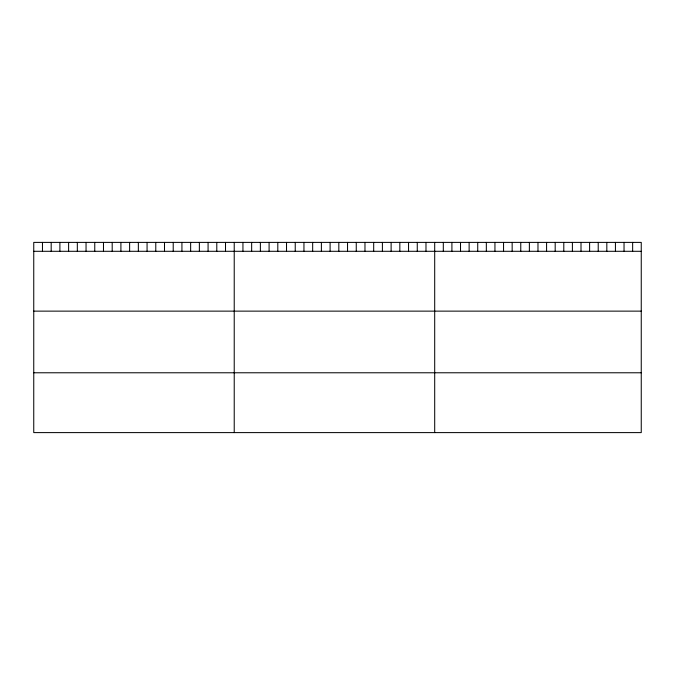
<?xml version="1.0" encoding="UTF-8"?>
<svg xmlns="http://www.w3.org/2000/svg" width="675" height="675" viewBox="0 0 675 675"><rect width="100%" height="100%" fill="white"/><g stroke="black" fill="none" stroke-linecap="round" stroke-linejoin="round"><path stroke-width="1.01" d="M641.25 251.294L641.25 432.608L33.75 432.608L33.75 242.392L641.25 242.392L641.25 251.294L33.75 251.294M33.75 311.133L641.25 311.133M33.75 372.777L641.25 372.777M632.644 242.392L632.644 251.294M624.038 242.392L624.038 251.294M615.431 242.392L615.431 251.294M606.825 242.392L606.825 251.294M598.219 242.392L598.219 251.294M589.612 242.392L589.612 251.294M581.006 242.392L581.006 251.294M572.4 242.392L572.4 251.294M563.794 242.392L563.794 251.294M555.188 242.392L555.188 251.294M546.581 242.392L546.581 251.294M537.975 242.392L537.975 251.294M529.369 242.392L529.369 251.294M520.763 242.392L520.763 251.294M512.156 242.392L512.156 251.294M503.55 242.392L503.55 251.294M494.944 242.392L494.944 251.294M486.337 242.392L486.337 251.294M477.731 242.392L477.731 251.294M469.125 242.392L469.125 251.294M460.519 242.392L460.519 251.294M451.913 242.392L451.913 251.294M443.306 242.392L443.306 251.294M434.7 242.392L434.7 432.608M425.984 242.392L425.984 251.294M417.268 242.392L417.268 251.294M408.552 242.392L408.552 251.294M399.836 242.392L399.836 251.294M391.12 242.392L391.12 251.294M382.404 242.392L382.404 251.294M373.688 242.392L373.688 251.294M364.973 242.392L364.973 251.294M356.257 242.392L356.257 251.294M347.541 242.392L347.541 251.294M338.825 242.392L338.825 251.294M330.1 242.392L330.1 251.294M321.384 242.392L321.384 251.294M312.668 242.392L312.668 251.294M303.952 242.392L303.952 251.294M295.237 242.392L295.237 251.294M286.521 242.392L286.521 251.294M277.805 242.392L277.805 251.294M269.089 242.392L269.089 251.294M260.373 242.392L260.373 251.294M251.657 242.392L251.657 251.294M242.941 242.392L242.941 251.294M234.225 242.392L234.225 432.608M225.509 242.392L225.509 251.294M216.793 242.392L216.793 251.294M208.077 242.392L208.077 251.294M199.361 242.392L199.361 251.294M190.645 242.392L190.645 251.294M181.929 242.392L181.929 251.294M173.213 242.392L173.213 251.294M164.498 242.392L164.498 251.294M155.782 242.392L155.782 251.294M147.066 242.392L147.066 251.294M138.35 242.392L138.35 251.294M129.625 242.392L129.625 251.294M120.909 242.392L120.909 251.294M112.193 242.392L112.193 251.294M103.478 242.392L103.478 251.294M94.762 242.392L94.762 251.294M86.046 242.392L86.046 251.294M77.33 242.392L77.33 251.294M68.614 242.392L68.614 251.294M59.898 242.392L59.898 251.294M51.182 242.392L51.182 251.294M42.466 242.392L42.466 251.294"/></g></svg>
